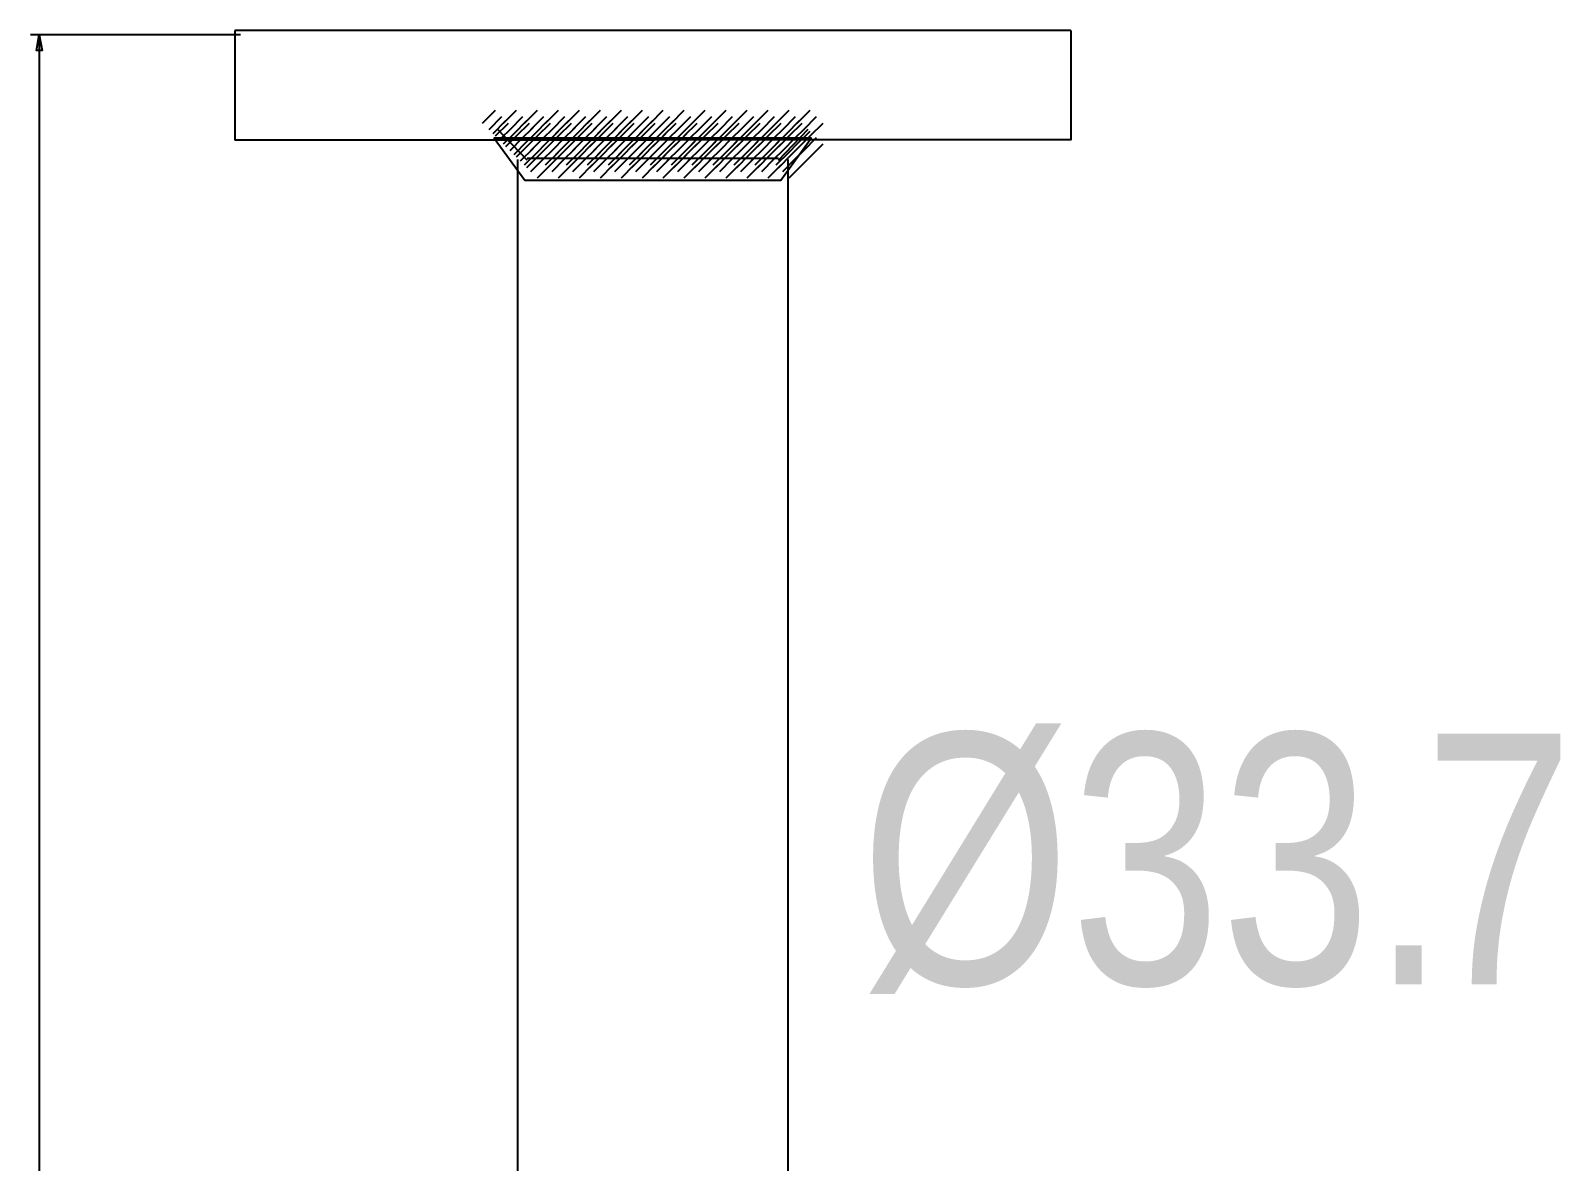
# Model space of a CAD drawing. Extents: x 0 to 207, y 5 to 268.
# Drawn here: x 116.03 to 156.67, y 34.97 to 65.03 of the extents above; entities that cross this region are included whole.
import ezdxf

# ---------------------------------------------------------------- set-up
doc = ezdxf.new("R2010")
doc.units = 0
doc.layers.add('LIVELLO_1', color=160, linetype='Continuous')
doc.styles.add('STD', font='txt')

# ---------------------------------------------------------------- blocks, each defined once
blk = doc.blocks.new('AI9-BLK319')
at = {"layer": 'LIVELLO_1', "color": 7}
for p, q in [((3.277664, -0.297484), (3.620106, 0.045992)), ((3.450608, -0.46905), (3.792706, -0.123851)), ((3.620106, -0.638548), (3.964271, -0.297484))]:
    blk.add_line(p, q, dxfattribs=at)
blk = doc.blocks.new('AI9-BLK318')
at = {"layer": 'LIVELLO_1', "color": 7}
blk.add_blockref('AI9-BLK319', (0, 0), dxfattribs=at)
blk = doc.blocks.new('AI9-BLK317')
at = {"layer": 'LIVELLO_1', "color": 7}
for p, q in [((3.490398, -0.156407), (3.832152, 0.187069)), ((3.660242, -0.327973), (4.004407, 0.013436)), ((3.832152, -0.499539), (4.174594, -0.156407))]:
    blk.add_line(p, q, dxfattribs=at)
blk = doc.blocks.new('AI9-BLK316')
at = {"layer": 'LIVELLO_1', "color": 7}
blk.add_blockref('AI9-BLK317', (0, 0), dxfattribs=at)
blk = doc.blocks.new('AI9-BLK315')
at = {"layer": 'LIVELLO_1', "color": 7}
for p, q in [((3.62803, 0.016709), (3.970473, 0.358462)), ((3.799596, -0.15658), (4.141694, 0.188619)), ((3.970473, -0.326078), (4.314638, 0.016709))]:
    blk.add_line(p, q, dxfattribs=at)
blk = doc.blocks.new('AI9-BLK314')
at = {"layer": 'LIVELLO_1', "color": 7}
blk.add_blockref('AI9-BLK315', (0, 0), dxfattribs=at)
blk = doc.blocks.new('AI9-BLK311')
at = {"layer": 'LIVELLO_1', "color": 7}
for p, q in [((2.721281, -0.297484), (3.063723, 0.045992)), ((2.891469, -0.46905), (3.235289, -0.123851)), ((3.063723, -0.638548), (3.406166, -0.297484))]:
    blk.add_line(p, q, dxfattribs=at)
blk = doc.blocks.new('AI9-BLK310')
at = {"layer": 'LIVELLO_1', "color": 7}
blk.add_blockref('AI9-BLK311', (0, 0), dxfattribs=at)
blk = doc.blocks.new('AI9-BLK309')
at = {"layer": 'LIVELLO_1', "color": 7}
for p, q in [((2.998956, -0.156407), (3.343121, 0.187069)), ((3.170521, -0.327973), (3.512619, 0.013436)), ((3.343121, -0.499539), (3.685219, -0.156407))]:
    blk.add_line(p, q, dxfattribs=at)
blk = doc.blocks.new('AI9-BLK308')
at = {"layer": 'LIVELLO_1', "color": 7}
blk.add_blockref('AI9-BLK309', (0, 0), dxfattribs=at)
blk = doc.blocks.new('AI9-BLK307')
at = {"layer": 'LIVELLO_1', "color": 7}
for p, q in [((3.277664, 0.016709), (3.620106, 0.358462)), ((3.450608, -0.15658), (3.792706, 0.188619)), ((3.620106, -0.326078), (3.964271, 0.016709))]:
    blk.add_line(p, q, dxfattribs=at)
blk = doc.blocks.new('AI9-BLK306')
at = {"layer": 'LIVELLO_1', "color": 7}
blk.add_blockref('AI9-BLK307', (0, 0), dxfattribs=at)
blk = doc.blocks.new('AI9-BLK305')
at = {"layer": 'LIVELLO_1', "color": 7}
for p, q in [((3.490398, 0.173116), (3.832152, 0.516592)), ((3.660242, 0.00155), (4.004407, 0.345026)), ((3.832152, -0.170015), (4.174594, 0.173116))]:
    blk.add_line(p, q, dxfattribs=at)
blk = doc.blocks.new('AI9-BLK304')
at = {"layer": 'LIVELLO_1', "color": 7}
blk.add_blockref('AI9-BLK305', (0, 0), dxfattribs=at)
blk = doc.blocks.new('AI9-BLK303')
at = {"layer": 'LIVELLO_1', "color": 7}
for p, q in [((3.62803, 0.312298), (3.970473, 0.655774)), ((3.799596, 0.142455), (4.141694, 0.484208)), ((3.970473, -0.030834), (4.314638, 0.312298))]:
    blk.add_line(p, q, dxfattribs=at)
blk = doc.blocks.new('AI9-BLK302')
at = {"layer": 'LIVELLO_1', "color": 7}
blk.add_blockref('AI9-BLK303', (0, 0), dxfattribs=at)
blk = doc.blocks.new('AI9-BLK301')
at = {"layer": 'LIVELLO_1', "color": 7}
for p, q in [((2.164209, -0.297484), (2.506651, 0.045992)), ((2.334741, -0.46905), (2.678906, -0.123851)), ((2.506651, -0.638548), (2.848749, -0.297484))]:
    blk.add_line(p, q, dxfattribs=at)
blk = doc.blocks.new('AI9-BLK300')
at = {"layer": 'LIVELLO_1', "color": 7}
blk.add_blockref('AI9-BLK301', (0, 0), dxfattribs=at)
blk = doc.blocks.new('AI9-BLK299')
at = {"layer": 'LIVELLO_1', "color": 7}
for p, q in [((2.442228, -0.156407), (2.78536, 0.187069)), ((2.613794, -0.327973), (2.956236, 0.013436)), ((2.78536, -0.499539), (3.127802, -0.156407))]:
    blk.add_line(p, q, dxfattribs=at)
blk = doc.blocks.new('AI9-BLK298')
at = {"layer": 'LIVELLO_1', "color": 7}
blk.add_blockref('AI9-BLK299', (0, 0), dxfattribs=at)
blk = doc.blocks.new('AI9-BLK297')
at = {"layer": 'LIVELLO_1', "color": 7}
for p, q in [((2.721281, 0.016709), (3.063723, 0.358462)), ((2.891469, -0.15658), (3.235289, 0.188619)), ((3.063723, -0.326078), (3.406166, 0.016709))]:
    blk.add_line(p, q, dxfattribs=at)
blk = doc.blocks.new('AI9-BLK296')
at = {"layer": 'LIVELLO_1', "color": 7}
blk.add_blockref('AI9-BLK297', (0, 0), dxfattribs=at)
blk = doc.blocks.new('AI9-BLK295')
at = {"layer": 'LIVELLO_1', "color": 7}
for p, q in [((2.998956, 0.173116), (3.343121, 0.516592)), ((3.170521, 0.00155), (3.512619, 0.345026)), ((3.343121, -0.170015), (3.685219, 0.173116))]:
    blk.add_line(p, q, dxfattribs=at)
blk = doc.blocks.new('AI9-BLK294')
at = {"layer": 'LIVELLO_1', "color": 7}
blk.add_blockref('AI9-BLK295', (0, 0), dxfattribs=at)
blk = doc.blocks.new('AI9-BLK293')
at = {"layer": 'LIVELLO_1', "color": 7}
for p, q in [((3.277664, 0.312298), (3.620106, 0.655774)), ((3.450608, 0.142455), (3.792706, 0.484208)), ((3.620106, -0.030834), (3.964271, 0.312298))]:
    blk.add_line(p, q, dxfattribs=at)
blk = doc.blocks.new('AI9-BLK292')
at = {"layer": 'LIVELLO_1', "color": 7}
blk.add_blockref('AI9-BLK293', (0, 0), dxfattribs=at)
blk = doc.blocks.new('AI9-BLK291')
at = {"layer": 'LIVELLO_1', "color": 7}
for p, q in [((1.605759, -0.297484), (1.949924, 0.045992)), ((1.777325, -0.46905), (2.119767, -0.123851)), ((1.949924, -0.638548), (2.292367, -0.297484))]:
    blk.add_line(p, q, dxfattribs=at)
blk = doc.blocks.new('AI9-BLK290')
at = {"layer": 'LIVELLO_1', "color": 7}
blk.add_blockref('AI9-BLK291', (0, 0), dxfattribs=at)
blk = doc.blocks.new('AI9-BLK289')
at = {"layer": 'LIVELLO_1', "color": 7}
for p, q in [((1.884812, -0.156407), (2.227254, 0.187069)), ((2.057411, -0.327973), (2.399164, 0.013436)), ((2.227254, -0.499539), (2.571419, -0.156407))]:
    blk.add_line(p, q, dxfattribs=at)
blk = doc.blocks.new('AI9-BLK288')
at = {"layer": 'LIVELLO_1', "color": 7}
blk.add_blockref('AI9-BLK289', (0, 0), dxfattribs=at)
blk = doc.blocks.new('AI9-BLK287')
at = {"layer": 'LIVELLO_1', "color": 7}
for p, q in [((2.164209, 0.016709), (2.506651, 0.358462)), ((2.334741, -0.15658), (2.678906, 0.188619)), ((2.506651, -0.326078), (2.848749, 0.016709))]:
    blk.add_line(p, q, dxfattribs=at)
blk = doc.blocks.new('AI9-BLK286')
at = {"layer": 'LIVELLO_1', "color": 7}
blk.add_blockref('AI9-BLK287', (0, 0), dxfattribs=at)
blk = doc.blocks.new('AI9-BLK285')
at = {"layer": 'LIVELLO_1', "color": 7}
for p, q in [((2.442228, 0.173116), (2.78536, 0.516592)), ((2.613794, 0.00155), (2.956236, 0.345026)), ((2.78536, -0.170015), (3.127802, 0.173116))]:
    blk.add_line(p, q, dxfattribs=at)
blk = doc.blocks.new('AI9-BLK284')
at = {"layer": 'LIVELLO_1', "color": 7}
blk.add_blockref('AI9-BLK285', (0, 0), dxfattribs=at)
blk = doc.blocks.new('AI9-BLK283')
at = {"layer": 'LIVELLO_1', "color": 7}
for p, q in [((2.721281, 0.312298), (3.063723, 0.655774)), ((2.891469, 0.142455), (3.235289, 0.484208)), ((3.063723, -0.030834), (3.406166, 0.312298))]:
    blk.add_line(p, q, dxfattribs=at)
blk = doc.blocks.new('AI9-BLK282')
at = {"layer": 'LIVELLO_1', "color": 7}
blk.add_blockref('AI9-BLK283', (0, 0), dxfattribs=at)
blk = doc.blocks.new('AI9-BLK281')
at = {"layer": 'LIVELLO_1', "color": 7}
for p, q in [((1.048343, -0.297484), (1.392508, 0.045992)), ((1.220942, -0.46905), (1.563384, -0.123851)), ((1.392508, -0.638548), (1.73495, -0.297484))]:
    blk.add_line(p, q, dxfattribs=at)
blk = doc.blocks.new('AI9-BLK280')
at = {"layer": 'LIVELLO_1', "color": 7}
blk.add_blockref('AI9-BLK281', (0, 0), dxfattribs=at)
blk = doc.blocks.new('AI9-BLK279')
at = {"layer": 'LIVELLO_1', "color": 7}
for p, q in [((1.328429, -0.156407), (1.670527, 0.187069)), ((1.498272, -0.327973), (1.842782, 0.013436)), ((1.670527, -0.499539), (2.01228, -0.156407))]:
    blk.add_line(p, q, dxfattribs=at)
blk = doc.blocks.new('AI9-BLK278')
at = {"layer": 'LIVELLO_1', "color": 7}
blk.add_blockref('AI9-BLK279', (0, 0), dxfattribs=at)
blk = doc.blocks.new('AI9-BLK277')
at = {"layer": 'LIVELLO_1', "color": 7}
for p, q in [((1.605759, 0.016709), (1.949924, 0.358462)), ((1.777325, -0.15658), (2.119767, 0.188619)), ((1.949924, -0.326078), (2.292367, 0.016709))]:
    blk.add_line(p, q, dxfattribs=at)
blk = doc.blocks.new('AI9-BLK276')
at = {"layer": 'LIVELLO_1', "color": 7}
blk.add_blockref('AI9-BLK277', (0, 0), dxfattribs=at)
blk = doc.blocks.new('AI9-BLK275')
at = {"layer": 'LIVELLO_1', "color": 7}
for p, q in [((1.884812, 0.173116), (2.227254, 0.516592)), ((2.057411, 0.00155), (2.399164, 0.345026)), ((2.227254, -0.170015), (2.571419, 0.173116))]:
    blk.add_line(p, q, dxfattribs=at)
blk = doc.blocks.new('AI9-BLK274')
at = {"layer": 'LIVELLO_1', "color": 7}
blk.add_blockref('AI9-BLK275', (0, 0), dxfattribs=at)
blk = doc.blocks.new('AI9-BLK273')
at = {"layer": 'LIVELLO_1', "color": 7}
for p, q in [((2.164209, 0.312298), (2.506651, 0.655774)), ((2.334741, 0.142455), (2.678906, 0.484208)), ((2.506651, -0.030834), (2.848749, 0.312298))]:
    blk.add_line(p, q, dxfattribs=at)
blk = doc.blocks.new('AI9-BLK272')
at = {"layer": 'LIVELLO_1', "color": 7}
blk.add_blockref('AI9-BLK273', (0, 0), dxfattribs=at)
blk = doc.blocks.new('AI9-BLK271')
at = {"layer": 'LIVELLO_1', "color": 7}
for p, q in [((0.49196, -0.297484), (0.834058, 0.045992)), ((0.663525, -0.46905), (1.005968, -0.123851)), ((0.834058, -0.638548), (1.178223, -0.297484))]:
    blk.add_line(p, q, dxfattribs=at)
blk = doc.blocks.new('AI9-BLK270')
at = {"layer": 'LIVELLO_1', "color": 7}
blk.add_blockref('AI9-BLK271', (0, 0), dxfattribs=at)
blk = doc.blocks.new('AI9-BLK269')
at = {"layer": 'LIVELLO_1', "color": 7}
for p, q in [((0.771357, -0.156407), (1.113455, 0.187069)), ((0.941545, -0.327973), (1.28571, 0.013436)), ((1.113455, -0.499539), (1.455897, -0.156407))]:
    blk.add_line(p, q, dxfattribs=at)
blk = doc.blocks.new('AI9-BLK268')
at = {"layer": 'LIVELLO_1', "color": 7}
blk.add_blockref('AI9-BLK269', (0, 0), dxfattribs=at)
blk = doc.blocks.new('AI9-BLK267')
at = {"layer": 'LIVELLO_1', "color": 7}
for p, q in [((1.048343, 0.016709), (1.392508, 0.358462)), ((1.220942, -0.15658), (1.563384, 0.188619)), ((1.392508, -0.326078), (1.73495, 0.016709))]:
    blk.add_line(p, q, dxfattribs=at)
blk = doc.blocks.new('AI9-BLK266')
at = {"layer": 'LIVELLO_1', "color": 7}
blk.add_blockref('AI9-BLK267', (0, 0), dxfattribs=at)
blk = doc.blocks.new('AI9-BLK265')
at = {"layer": 'LIVELLO_1', "color": 7}
for p, q in [((1.328429, 0.173116), (1.670527, 0.516592)), ((1.498272, 0.00155), (1.842782, 0.345026)), ((1.670527, -0.170015), (2.01228, 0.173116))]:
    blk.add_line(p, q, dxfattribs=at)
blk = doc.blocks.new('AI9-BLK264')
at = {"layer": 'LIVELLO_1', "color": 7}
blk.add_blockref('AI9-BLK265', (0, 0), dxfattribs=at)
blk = doc.blocks.new('AI9-BLK263')
at = {"layer": 'LIVELLO_1', "color": 7}
for p, q in [((1.605759, 0.312298), (1.949924, 0.655774)), ((1.777325, 0.142455), (2.119767, 0.484208)), ((1.949924, -0.030834), (2.292367, 0.312298))]:
    blk.add_line(p, q, dxfattribs=at)
blk = doc.blocks.new('AI9-BLK262')
at = {"layer": 'LIVELLO_1', "color": 7}
blk.add_blockref('AI9-BLK263', (0, 0), dxfattribs=at)
blk = doc.blocks.new('AI9-BLK261')
at = {"layer": 'LIVELLO_1', "color": 7}
for p, q in [((-0.064423, -0.297484), (0.276986, 0.045992)), ((0.10542, -0.46905), (0.449585, -0.123851)), ((0.276986, -0.638548), (0.619428, -0.297484))]:
    blk.add_line(p, q, dxfattribs=at)
blk = doc.blocks.new('AI9-BLK260')
at = {"layer": 'LIVELLO_1', "color": 7}
blk.add_blockref('AI9-BLK261', (0, 0), dxfattribs=at)
blk = doc.blocks.new('AI9-BLK259')
at = {"layer": 'LIVELLO_1', "color": 7}
for p, q in [((0.212907, -0.156407), (0.557072, 0.187069)), ((0.384473, -0.327973), (0.726571, 0.013436)), ((0.557072, -0.499539), (0.899514, -0.156407))]:
    blk.add_line(p, q, dxfattribs=at)
blk = doc.blocks.new('AI9-BLK258')
at = {"layer": 'LIVELLO_1', "color": 7}
blk.add_blockref('AI9-BLK259', (0, 0), dxfattribs=at)
blk = doc.blocks.new('AI9-BLK257')
at = {"layer": 'LIVELLO_1', "color": 7}
for p, q in [((0.49196, 0.016709), (0.834058, 0.358462)), ((0.663525, -0.15658), (1.005968, 0.188619)), ((0.834058, -0.326078), (1.178223, 0.016709))]:
    blk.add_line(p, q, dxfattribs=at)
blk = doc.blocks.new('AI9-BLK256')
at = {"layer": 'LIVELLO_1', "color": 7}
blk.add_blockref('AI9-BLK257', (0, 0), dxfattribs=at)
blk = doc.blocks.new('AI9-BLK255')
at = {"layer": 'LIVELLO_1', "color": 7}
for p, q in [((0.771357, 0.173116), (1.113455, 0.516592)), ((0.941545, 0.00155), (1.28571, 0.345026)), ((1.113455, -0.170015), (1.455897, 0.173116))]:
    blk.add_line(p, q, dxfattribs=at)
blk = doc.blocks.new('AI9-BLK254')
at = {"layer": 'LIVELLO_1', "color": 7}
blk.add_blockref('AI9-BLK255', (0, 0), dxfattribs=at)
blk = doc.blocks.new('AI9-BLK253')
at = {"layer": 'LIVELLO_1', "color": 7}
for p, q in [((1.048343, 0.312298), (1.392508, 0.655774)), ((1.220942, 0.142455), (1.563384, 0.484208)), ((1.392508, -0.030834), (1.73495, 0.312298))]:
    blk.add_line(p, q, dxfattribs=at)
blk = doc.blocks.new('AI9-BLK252')
at = {"layer": 'LIVELLO_1', "color": 7}
blk.add_blockref('AI9-BLK253', (0, 0), dxfattribs=at)
blk = doc.blocks.new('AI9-BLK251')
at = {"layer": 'LIVELLO_1', "color": 7}
for p, q in [((-0.62184, -0.297484), (-0.279397, 0.045992)), ((-0.451997, -0.46905), (-0.107831, -0.123851)), ((-0.279397, -0.638548), (0.062701, -0.297484))]:
    blk.add_line(p, q, dxfattribs=at)
blk = doc.blocks.new('AI9-BLK250')
at = {"layer": 'LIVELLO_1', "color": 7}
blk.add_blockref('AI9-BLK251', (0, 0), dxfattribs=at)
blk = doc.blocks.new('AI9-BLK249')
at = {"layer": 'LIVELLO_1', "color": 7}
for p, q in [((-0.344854, -0.156407), (-0.000345, 0.187069)), ((-0.17191, -0.327973), (0.170188, 0.013436)), ((-0.000345, -0.499539), (0.341753, -0.156407))]:
    blk.add_line(p, q, dxfattribs=at)
blk = doc.blocks.new('AI9-BLK248')
at = {"layer": 'LIVELLO_1', "color": 7}
blk.add_blockref('AI9-BLK249', (0, 0), dxfattribs=at)
blk = doc.blocks.new('AI9-BLK247')
at = {"layer": 'LIVELLO_1', "color": 7}
for p, q in [((-0.064423, 0.016709), (0.276986, 0.358462)), ((0.10542, -0.15658), (0.449585, 0.188619)), ((0.276986, -0.326078), (0.619428, 0.016709))]:
    blk.add_line(p, q, dxfattribs=at)
blk = doc.blocks.new('AI9-BLK246')
at = {"layer": 'LIVELLO_1', "color": 7}
blk.add_blockref('AI9-BLK247', (0, 0), dxfattribs=at)
blk = doc.blocks.new('AI9-BLK245')
at = {"layer": 'LIVELLO_1', "color": 7}
for p, q in [((0.212907, 0.173116), (0.557072, 0.516592)), ((0.384473, 0.00155), (0.726571, 0.345026)), ((0.557072, -0.170015), (0.899514, 0.173116))]:
    blk.add_line(p, q, dxfattribs=at)
blk = doc.blocks.new('AI9-BLK244')
at = {"layer": 'LIVELLO_1', "color": 7}
blk.add_blockref('AI9-BLK245', (0, 0), dxfattribs=at)
blk = doc.blocks.new('AI9-BLK243')
at = {"layer": 'LIVELLO_1', "color": 7}
for p, q in [((0.49196, 0.312298), (0.834058, 0.655774)), ((0.663525, 0.142455), (1.005968, 0.484208)), ((0.834058, -0.030834), (1.178223, 0.312298))]:
    blk.add_line(p, q, dxfattribs=at)
blk = doc.blocks.new('AI9-BLK242')
at = {"layer": 'LIVELLO_1', "color": 7}
blk.add_blockref('AI9-BLK243', (0, 0), dxfattribs=at)
blk = doc.blocks.new('AI9-BLK241')
at = {"layer": 'LIVELLO_1', "color": 7}
for p, q in [((-1.179945, -0.297484), (-0.83578, 0.045992)), ((-1.008724, -0.46905), (-0.666281, -0.123851)), ((-0.83578, -0.638548), (-0.494371, -0.297484))]:
    blk.add_line(p, q, dxfattribs=at)
blk = doc.blocks.new('AI9-BLK240')
at = {"layer": 'LIVELLO_1', "color": 7}
blk.add_blockref('AI9-BLK241', (0, 0), dxfattribs=at)
blk = doc.blocks.new('AI9-BLK239')
at = {"layer": 'LIVELLO_1', "color": 7}
for p, q in [((-0.901237, -0.156407), (-0.558794, 0.187069)), ((-0.729327, -0.327973), (-0.386884, 0.013436)), ((-0.558794, -0.499539), (-0.214629, -0.156407))]:
    blk.add_line(p, q, dxfattribs=at)
blk = doc.blocks.new('AI9-BLK238')
at = {"layer": 'LIVELLO_1', "color": 7}
blk.add_blockref('AI9-BLK239', (0, 0), dxfattribs=at)
blk = doc.blocks.new('AI9-BLK237')
at = {"layer": 'LIVELLO_1', "color": 7}
for p, q in [((-0.62184, 0.016709), (-0.279397, 0.358462)), ((-0.451997, -0.15658), (-0.107831, 0.188619)), ((-0.279397, -0.326078), (0.062701, 0.016709))]:
    blk.add_line(p, q, dxfattribs=at)
blk = doc.blocks.new('AI9-BLK236')
at = {"layer": 'LIVELLO_1', "color": 7}
blk.add_blockref('AI9-BLK237', (0, 0), dxfattribs=at)
blk = doc.blocks.new('AI9-BLK235')
at = {"layer": 'LIVELLO_1', "color": 7}
for p, q in [((-0.344854, 0.173116), (-0.000345, 0.516592)), ((-0.17191, 0.00155), (0.170188, 0.345026)), ((-0.000345, -0.170015), (0.341753, 0.173116))]:
    blk.add_line(p, q, dxfattribs=at)
blk = doc.blocks.new('AI9-BLK234')
at = {"layer": 'LIVELLO_1', "color": 7}
blk.add_blockref('AI9-BLK235', (0, 0), dxfattribs=at)
blk = doc.blocks.new('AI9-BLK233')
at = {"layer": 'LIVELLO_1', "color": 7}
for p, q in [((-0.064423, 0.312298), (0.276986, 0.655774)), ((0.10542, 0.142455), (0.449585, 0.484208)), ((0.276986, -0.030834), (0.619428, 0.312298))]:
    blk.add_line(p, q, dxfattribs=at)
blk = doc.blocks.new('AI9-BLK232')
at = {"layer": 'LIVELLO_1', "color": 7}
blk.add_blockref('AI9-BLK233', (0, 0), dxfattribs=at)
blk = doc.blocks.new('AI9-BLK231')
at = {"layer": 'LIVELLO_1', "color": 7}
for p, q in [((-1.737706, -0.297484), (-1.393541, 0.045992)), ((-1.565107, -0.46905), (-1.223353, -0.123851)), ((-1.393541, -0.638548), (-1.051099, -0.297484))]:
    blk.add_line(p, q, dxfattribs=at)
blk = doc.blocks.new('AI9-BLK230')
at = {"layer": 'LIVELLO_1', "color": 7}
blk.add_blockref('AI9-BLK231', (0, 0), dxfattribs=at)
blk = doc.blocks.new('AI9-BLK229')
at = {"layer": 'LIVELLO_1', "color": 7}
for p, q in [((-1.458309, -0.156407), (-1.115866, 0.187069)), ((-1.28571, -0.327973), (-0.943267, 0.013436)), ((-1.115866, -0.499539), (-0.771701, -0.156407))]:
    blk.add_line(p, q, dxfattribs=at)
blk = doc.blocks.new('AI9-BLK228')
at = {"layer": 'LIVELLO_1', "color": 7}
blk.add_blockref('AI9-BLK229', (0, 0), dxfattribs=at)
blk = doc.blocks.new('AI9-BLK227')
at = {"layer": 'LIVELLO_1', "color": 7}
for p, q in [((-1.179945, 0.016709), (-0.83578, 0.358462)), ((-1.008724, -0.15658), (-0.666281, 0.188619)), ((-0.83578, -0.326078), (-0.494371, 0.016709))]:
    blk.add_line(p, q, dxfattribs=at)
blk = doc.blocks.new('AI9-BLK226')
at = {"layer": 'LIVELLO_1', "color": 7}
blk.add_blockref('AI9-BLK227', (0, 0), dxfattribs=at)
blk = doc.blocks.new('AI9-BLK225')
at = {"layer": 'LIVELLO_1', "color": 7}
for p, q in [((-0.901237, 0.173116), (-0.558794, 0.516592)), ((-0.729327, 0.00155), (-0.386884, 0.345026)), ((-0.558794, -0.170015), (-0.214629, 0.173116))]:
    blk.add_line(p, q, dxfattribs=at)
blk = doc.blocks.new('AI9-BLK224')
at = {"layer": 'LIVELLO_1', "color": 7}
blk.add_blockref('AI9-BLK225', (0, 0), dxfattribs=at)
blk = doc.blocks.new('AI9-BLK223')
at = {"layer": 'LIVELLO_1', "color": 7}
for p, q in [((-0.62184, 0.312298), (-0.279397, 0.655774)), ((-0.451997, 0.142455), (-0.107831, 0.484208)), ((-0.279397, -0.030834), (0.062701, 0.312298))]:
    blk.add_line(p, q, dxfattribs=at)
blk = doc.blocks.new('AI9-BLK222')
at = {"layer": 'LIVELLO_1', "color": 7}
blk.add_blockref('AI9-BLK223', (0, 0), dxfattribs=at)
blk = doc.blocks.new('AI9-BLK221')
at = {"layer": 'LIVELLO_1', "color": 7}
for p, q in [((-2.294089, -0.297484), (-1.951302, 0.045992)), ((-2.122179, -0.46905), (-1.780081, -0.123851)), ((-1.951302, -0.638548), (-1.608515, -0.297484))]:
    blk.add_line(p, q, dxfattribs=at)
blk = doc.blocks.new('AI9-BLK220')
at = {"layer": 'LIVELLO_1', "color": 7}
blk.add_blockref('AI9-BLK221', (0, 0), dxfattribs=at)
blk = doc.blocks.new('AI9-BLK219')
at = {"layer": 'LIVELLO_1', "color": 7}
for p, q in [((-2.014692, -0.156407), (-1.672594, 0.187069)), ((-1.845193, -0.327973), (-1.501028, 0.013436)), ((-1.672594, -0.499539), (-1.330151, -0.156407))]:
    blk.add_line(p, q, dxfattribs=at)
blk = doc.blocks.new('AI9-BLK218')
at = {"layer": 'LIVELLO_1', "color": 7}
blk.add_blockref('AI9-BLK219', (0, 0), dxfattribs=at)
blk = doc.blocks.new('AI9-BLK217')
at = {"layer": 'LIVELLO_1', "color": 7}
for p, q in [((-1.737706, 0.016709), (-1.393541, 0.358462)), ((-1.565107, -0.15658), (-1.223353, 0.188619)), ((-1.393541, -0.326078), (-1.051099, 0.016709))]:
    blk.add_line(p, q, dxfattribs=at)
blk = doc.blocks.new('AI9-BLK216')
at = {"layer": 'LIVELLO_1', "color": 7}
blk.add_blockref('AI9-BLK217', (0, 0), dxfattribs=at)
blk = doc.blocks.new('AI9-BLK215')
at = {"layer": 'LIVELLO_1', "color": 7}
for p, q in [((-1.458309, 0.173116), (-1.115866, 0.516592)), ((-1.28571, 0.00155), (-0.943267, 0.345026)), ((-1.115866, -0.170015), (-0.771701, 0.173116))]:
    blk.add_line(p, q, dxfattribs=at)
blk = doc.blocks.new('AI9-BLK214')
at = {"layer": 'LIVELLO_1', "color": 7}
blk.add_blockref('AI9-BLK215', (0, 0), dxfattribs=at)
blk = doc.blocks.new('AI9-BLK213')
at = {"layer": 'LIVELLO_1', "color": 7}
for p, q in [((-1.179945, 0.312298), (-0.83578, 0.655774)), ((-1.008724, 0.142455), (-0.666281, 0.484208)), ((-0.83578, -0.030834), (-0.494371, 0.312298))]:
    blk.add_line(p, q, dxfattribs=at)
blk = doc.blocks.new('AI9-BLK212')
at = {"layer": 'LIVELLO_1', "color": 7}
blk.add_blockref('AI9-BLK213', (0, 0), dxfattribs=at)
blk = doc.blocks.new('AI9-BLK211')
at = {"layer": 'LIVELLO_1', "color": 7}
for p, q in [((-2.851161, -0.297484), (-2.509063, 0.045992)), ((-2.678562, -0.46905), (-2.336464, -0.123851)), ((-2.509063, -0.638548), (-2.164898, -0.297484))]:
    blk.add_line(p, q, dxfattribs=at)
blk = doc.blocks.new('AI9-BLK210')
at = {"layer": 'LIVELLO_1', "color": 7}
blk.add_blockref('AI9-BLK211', (0, 0), dxfattribs=at)
blk = doc.blocks.new('AI9-BLK209')
at = {"layer": 'LIVELLO_1', "color": 7}
for p, q in [((-2.573831, -0.156407), (-2.23001, 0.187069)), ((-2.401576, -0.327973), (-2.059134, 0.013436)), ((-2.23001, -0.499539), (-1.887223, -0.156407))]:
    blk.add_line(p, q, dxfattribs=at)
blk = doc.blocks.new('AI9-BLK208')
at = {"layer": 'LIVELLO_1', "color": 7}
blk.add_blockref('AI9-BLK209', (0, 0), dxfattribs=at)
blk = doc.blocks.new('AI9-BLK207')
at = {"layer": 'LIVELLO_1', "color": 7}
for p, q in [((-2.294089, 0.016709), (-1.951302, 0.358462)), ((-2.122179, -0.15658), (-1.780081, 0.188619)), ((-1.951302, -0.326078), (-1.608515, 0.016709))]:
    blk.add_line(p, q, dxfattribs=at)
blk = doc.blocks.new('AI9-BLK206')
at = {"layer": 'LIVELLO_1', "color": 7}
blk.add_blockref('AI9-BLK207', (0, 0), dxfattribs=at)
blk = doc.blocks.new('AI9-BLK205')
at = {"layer": 'LIVELLO_1', "color": 7}
for p, q in [((-2.014692, 0.173116), (-1.672594, 0.516592)), ((-1.845193, 0.00155), (-1.501028, 0.345026)), ((-1.672594, -0.170015), (-1.330151, 0.173116))]:
    blk.add_line(p, q, dxfattribs=at)
blk = doc.blocks.new('AI9-BLK204')
at = {"layer": 'LIVELLO_1', "color": 7}
blk.add_blockref('AI9-BLK205', (0, 0), dxfattribs=at)
blk = doc.blocks.new('AI9-BLK203')
at = {"layer": 'LIVELLO_1', "color": 7}
for p, q in [((-1.737706, 0.312298), (-1.393541, 0.655774)), ((-1.565107, 0.142455), (-1.223353, 0.484208)), ((-1.393541, -0.030834), (-1.051099, 0.312298))]:
    blk.add_line(p, q, dxfattribs=at)
blk = doc.blocks.new('AI9-BLK202')
at = {"layer": 'LIVELLO_1', "color": 7}
blk.add_blockref('AI9-BLK203', (0, 0), dxfattribs=at)
blk = doc.blocks.new('AI9-BLK201')
at = {"layer": 'LIVELLO_1', "color": 7}
for p, q in [((-3.407888, -0.297484), (-3.065446, 0.045992)), ((-3.238045, -0.46905), (-2.89388, -0.123851)), ((-3.065446, -0.638548), (-2.723003, -0.297484))]:
    blk.add_line(p, q, dxfattribs=at)
blk = doc.blocks.new('AI9-BLK200')
at = {"layer": 'LIVELLO_1', "color": 7}
blk.add_blockref('AI9-BLK201', (0, 0), dxfattribs=at)
blk = doc.blocks.new('AI9-BLK199')
at = {"layer": 'LIVELLO_1', "color": 7}
for p, q in [((-3.130558, -0.156407), (-2.786393, 0.187069)), ((-2.958648, -0.327973), (-2.61655, 0.013436)), ((-2.786393, -0.499539), (-2.443951, -0.156407))]:
    blk.add_line(p, q, dxfattribs=at)
blk = doc.blocks.new('AI9-BLK198')
at = {"layer": 'LIVELLO_1', "color": 7}
blk.add_blockref('AI9-BLK199', (0, 0), dxfattribs=at)
blk = doc.blocks.new('AI9-BLK197')
at = {"layer": 'LIVELLO_1', "color": 7}
for p, q in [((-2.851161, 0.016709), (-2.509063, 0.358462)), ((-2.678562, -0.15658), (-2.336464, 0.188619)), ((-2.509063, -0.326078), (-2.164898, 0.016709))]:
    blk.add_line(p, q, dxfattribs=at)
blk = doc.blocks.new('AI9-BLK196')
at = {"layer": 'LIVELLO_1', "color": 7}
blk.add_blockref('AI9-BLK197', (0, 0), dxfattribs=at)
blk = doc.blocks.new('AI9-BLK195')
at = {"layer": 'LIVELLO_1', "color": 7}
for p, q in [((-2.573831, 0.173116), (-2.23001, 0.516592)), ((-2.401576, 0.00155), (-2.059134, 0.345026)), ((-2.23001, -0.170015), (-1.887223, 0.173116))]:
    blk.add_line(p, q, dxfattribs=at)
blk = doc.blocks.new('AI9-BLK194')
at = {"layer": 'LIVELLO_1', "color": 7}
blk.add_blockref('AI9-BLK195', (0, 0), dxfattribs=at)
blk = doc.blocks.new('AI9-BLK193')
at = {"layer": 'LIVELLO_1', "color": 7}
for p, q in [((-2.294089, 0.312298), (-1.951302, 0.655774)), ((-2.122179, 0.142455), (-1.780081, 0.484208)), ((-1.951302, -0.030834), (-1.608515, 0.312298))]:
    blk.add_line(p, q, dxfattribs=at)
blk = doc.blocks.new('AI9-BLK192')
at = {"layer": 'LIVELLO_1', "color": 7}
blk.add_blockref('AI9-BLK193', (0, 0), dxfattribs=at)
blk = doc.blocks.new('AI9-BLK191')
at = {"layer": 'LIVELLO_1', "color": 7}
for p, q in [((-3.687286, -0.156407), (-3.345532, 0.187069)), ((-3.515031, -0.327973), (-3.172933, 0.013436)), ((-3.345532, -0.499539), (-3.001367, -0.156407))]:
    blk.add_line(p, q, dxfattribs=at)
blk = doc.blocks.new('AI9-BLK190')
at = {"layer": 'LIVELLO_1', "color": 7}
blk.add_blockref('AI9-BLK191', (0, 0), dxfattribs=at)
blk = doc.blocks.new('AI9-BLK189')
at = {"layer": 'LIVELLO_1', "color": 7}
for p, q in [((-3.407888, 0.016709), (-3.065446, 0.358462)), ((-3.238045, -0.15658), (-2.89388, 0.188619)), ((-3.065446, -0.326078), (-2.723003, 0.016709))]:
    blk.add_line(p, q, dxfattribs=at)
blk = doc.blocks.new('AI9-BLK188')
at = {"layer": 'LIVELLO_1', "color": 7}
blk.add_blockref('AI9-BLK189', (0, 0), dxfattribs=at)
blk = doc.blocks.new('AI9-BLK187')
at = {"layer": 'LIVELLO_1', "color": 7}
for p, q in [((-3.130558, 0.173116), (-2.786393, 0.516592)), ((-2.958648, 0.00155), (-2.61655, 0.345026)), ((-2.786393, -0.170015), (-2.443951, 0.173116))]:
    blk.add_line(p, q, dxfattribs=at)
blk = doc.blocks.new('AI9-BLK186')
at = {"layer": 'LIVELLO_1', "color": 7}
blk.add_blockref('AI9-BLK187', (0, 0), dxfattribs=at)
blk = doc.blocks.new('AI9-BLK185')
at = {"layer": 'LIVELLO_1', "color": 7}
for p, q in [((-2.851161, 0.312298), (-2.509063, 0.655774)), ((-2.678562, 0.142455), (-2.336464, 0.484208)), ((-2.509063, -0.030834), (-2.164898, 0.312298))]:
    blk.add_line(p, q, dxfattribs=at)
blk = doc.blocks.new('AI9-BLK184')
at = {"layer": 'LIVELLO_1', "color": 7}
blk.add_blockref('AI9-BLK185', (0, 0), dxfattribs=at)
blk = doc.blocks.new('AI9-BLK183')
at = {"layer": 'LIVELLO_1', "color": 7}
for p, q in [((-3.965305, 0.016709), (-3.622518, 0.358462)), ((-3.794428, -0.15658), (-3.450263, 0.188619)), ((-3.622518, -0.326078), (-3.28042, 0.016709))]:
    blk.add_line(p, q, dxfattribs=at)
blk = doc.blocks.new('AI9-BLK182')
at = {"layer": 'LIVELLO_1', "color": 7}
blk.add_blockref('AI9-BLK183', (0, 0), dxfattribs=at)
blk = doc.blocks.new('AI9-BLK181')
at = {"layer": 'LIVELLO_1', "color": 7}
for p, q in [((-3.687286, 0.173116), (-3.345532, 0.516592)), ((-3.515031, 0.00155), (-3.172933, 0.345026)), ((-3.345532, -0.170015), (-3.001367, 0.173116))]:
    blk.add_line(p, q, dxfattribs=at)
blk = doc.blocks.new('AI9-BLK180')
at = {"layer": 'LIVELLO_1', "color": 7}
blk.add_blockref('AI9-BLK181', (0, 0), dxfattribs=at)
blk = doc.blocks.new('AI9-BLK179')
at = {"layer": 'LIVELLO_1', "color": 7}
for p, q in [((-3.407888, 0.312298), (-3.065446, 0.655774)), ((-3.238045, 0.142455), (-2.89388, 0.484208)), ((-3.065446, -0.030834), (-2.723003, 0.312298))]:
    blk.add_line(p, q, dxfattribs=at)
blk = doc.blocks.new('AI9-BLK178')
at = {"layer": 'LIVELLO_1', "color": 7}
blk.add_blockref('AI9-BLK179', (0, 0), dxfattribs=at)
blk = doc.blocks.new('AI9-BLK177')
at = {"layer": 'LIVELLO_1', "color": 7}
for p, q in [((-4.1758, 0.173116), (-3.833358, 0.516592)), ((-4.003201, 0.00155), (-3.661792, 0.345026)), ((-3.833358, -0.170015), (-3.489193, 0.173116))]:
    blk.add_line(p, q, dxfattribs=at)
blk = doc.blocks.new('AI9-BLK176')
at = {"layer": 'LIVELLO_1', "color": 7}
blk.add_blockref('AI9-BLK177', (0, 0), dxfattribs=at)
blk = doc.blocks.new('AI9-BLK175')
at = {"layer": 'LIVELLO_1', "color": 7}
for p, q in [((-3.965305, 0.312298), (-3.622518, 0.655774)), ((-3.794428, 0.142455), (-3.450263, 0.484208)), ((-3.622518, -0.030834), (-3.28042, 0.312298))]:
    blk.add_line(p, q, dxfattribs=at)
blk = doc.blocks.new('AI9-BLK174')
at = {"layer": 'LIVELLO_1', "color": 7}
blk.add_blockref('AI9-BLK175', (0, 0), dxfattribs=at)
blk = doc.blocks.new('AI9-BLK173')
at = {"layer": 'LIVELLO_1', "color": 7}
for p, q in [((-4.315327, 0.312298), (-3.971506, 0.655774)), ((-4.143761, 0.142455), (-3.801318, 0.484208)), ((-3.971506, -0.030834), (-3.628719, 0.312298))]:
    blk.add_line(p, q, dxfattribs=at)
blk = doc.blocks.new('AI9-BLK172')
at = {"layer": 'LIVELLO_1', "color": 7}
blk.add_blockref('AI9-BLK173', (0, 0), dxfattribs=at)
blk = doc.blocks.new('AI9-BLK1')
at = {"layer": 'LIVELLO_1', "color": 7}
for p, q in [((18.09, -70.691), (18.09, -73.599)), ((40.303, -70.691), (40.303, -73.599)), ((18.247, -70.801), (12.667, -70.801)), ((12.898, -70.801), (12.898, -118.626)), ((25.862, -74.136), (25.07, -73.309)), ((32.532, -74.136), (33.323, -73.309)), ((29.197, -73.599), (18.09, -73.599)), ((40.303, -73.59), (29.197, -73.59)), ((25.606, -74.116), (25.606, -116.866)), ((32.532, -74.087), (25.862, -74.087)), ((32.788, -74.116), (32.788, -116.866))]:
    blk.add_line(p, q, dxfattribs=at)
for points in [[(40.303, -70.691), (29.197, -70.691), (18.09, -70.691)], [(12.898, -70.801), (12.974, -71.216), (12.822, -71.216), (12.898, -70.801)]]:
    blk.add_lwpolyline(points, dxfattribs=at)
blk.add_lwpolyline([(29.197, -73.549), (24.985, -73.549), (25.793, -74.663), (32.602, -74.663), (33.408, -73.549)], close=True, dxfattribs=at)
for name, p in [('AI9-BLK172', (28.99, -73.46)), ('AI9-BLK176', (29.129, -73.599)), ('AI9-BLK174', (29.198, -73.46)), ('AI9-BLK180', (29.198, -73.599)), ('AI9-BLK178', (29.198, -73.46)), ('AI9-BLK186', (29.198, -73.599)), ('AI9-BLK184', (29.198, -73.46)), ('AI9-BLK194', (29.198, -73.599)), ('AI9-BLK192', (29.198, -73.46)), ('AI9-BLK204', (29.198, -73.599)), ('AI9-BLK202', (29.198, -73.46)), ('AI9-BLK214', (29.198, -73.599)), ('AI9-BLK212', (29.198, -73.46)), ('AI9-BLK224', (29.198, -73.599)), ('AI9-BLK222', (29.198, -73.46)), ('AI9-BLK234', (29.198, -73.599)), ('AI9-BLK232', (29.198, -73.46)), ('AI9-BLK244', (29.198, -73.599)), ('AI9-BLK242', (29.198, -73.46)), ('AI9-BLK254', (29.198, -73.599)), ('AI9-BLK252', (29.198, -73.46)), ('AI9-BLK264', (29.198, -73.599)), ('AI9-BLK262', (29.198, -73.46)), ('AI9-BLK274', (29.198, -73.599)), ('AI9-BLK272', (29.198, -73.46)), ('AI9-BLK284', (29.198, -73.599)), ('AI9-BLK282', (29.198, -73.46)), ('AI9-BLK294', (29.198, -73.599)), ('AI9-BLK292', (29.198, -73.46)), ('AI9-BLK304', (29.265, -73.599)), ('AI9-BLK302', (29.405, -73.46)), ('AI9-BLK182', (29.198, -73.721)), ('AI9-BLK188', (29.198, -73.721)), ('AI9-BLK196', (29.198, -73.721)), ('AI9-BLK206', (29.198, -73.721)), ('AI9-BLK216', (29.198, -73.721)), ('AI9-BLK226', (29.198, -73.721)), ('AI9-BLK236', (29.198, -73.721)), ('AI9-BLK246', (29.198, -73.721)), ('AI9-BLK256', (29.198, -73.721)), ('AI9-BLK266', (29.198, -73.721)), ('AI9-BLK276', (29.198, -73.721)), ('AI9-BLK286', (29.198, -73.721)), ('AI9-BLK296', (29.198, -73.721)), ('AI9-BLK306', (29.198, -73.721)), ('AI9-BLK314', (29.405, -73.721)), ('AI9-BLK190', (29.198, -73.826)), ('AI9-BLK200', (29.198, -73.965)), ('AI9-BLK198', (29.198, -73.826)), ('AI9-BLK210', (29.198, -73.965)), ('AI9-BLK208', (29.198, -73.826)), ('AI9-BLK220', (29.198, -73.965)), ('AI9-BLK218', (29.198, -73.826)), ('AI9-BLK230', (29.198, -73.965)), ('AI9-BLK228', (29.198, -73.826)), ('AI9-BLK240', (29.198, -73.965)), ('AI9-BLK238', (29.198, -73.826)), ('AI9-BLK250', (29.198, -73.965)), ('AI9-BLK248', (29.198, -73.826)), ('AI9-BLK260', (29.198, -73.965)), ('AI9-BLK258', (29.198, -73.826)), ('AI9-BLK270', (29.198, -73.965)), ('AI9-BLK268', (29.198, -73.826)), ('AI9-BLK280', (29.198, -73.965)), ('AI9-BLK278', (29.198, -73.826)), ('AI9-BLK290', (29.198, -73.965)), ('AI9-BLK288', (29.198, -73.826)), ('AI9-BLK300', (29.198, -73.965)), ('AI9-BLK298', (29.198, -73.826)), ('AI9-BLK310', (29.198, -73.965)), ('AI9-BLK308', (29.198, -73.826)), ('AI9-BLK318', (29.198, -73.965)), ('AI9-BLK316', (29.265, -73.826))]:
    blk.add_blockref(name, p, dxfattribs=at)
at = {"layer": 'LIVELLO_1', "color": 7, "char_height": 6.66625, "attachment_point": 1, "style": 'STD'}
for s, insert in [('\\fArial Narrow|b0|i0;\\H6.6663;\\W0.94;\\C7;Ø33.', (34.707, -89.372)), ('\\fArial Narrow|b0|i0;\\H6.6663;\\W0.94;\\C7;7', (49.676, -89.372))]:
    blk.add_mtext(s, dxfattribs=dict(at, insert=insert))

msp = doc.modelspace()

# ---------------------------------------------------------------- block references
at = {"layer": 'LIVELLO_1', "color": 7}
msp.add_blockref('AI9-BLK1', (103.358894, 135.716178), dxfattribs=at)

doc.saveas('drawing.dxf')
